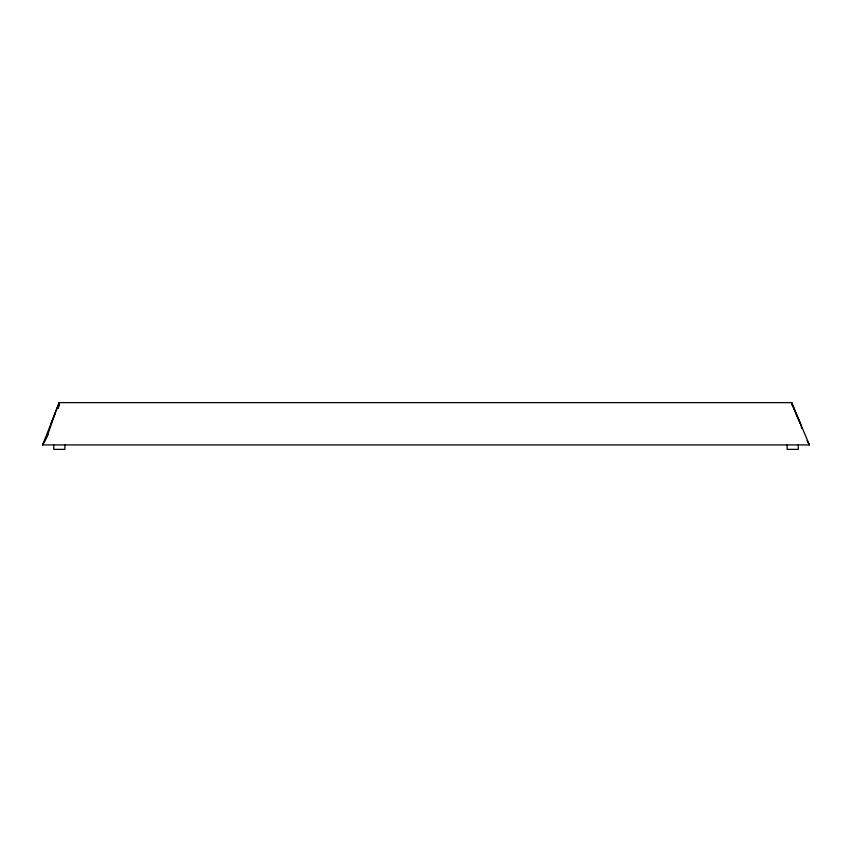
<?xml version="1.0" encoding="UTF-8"?>
<svg xmlns="http://www.w3.org/2000/svg" width="852" height="852" viewBox="0 0 852 852"><rect width="100%" height="100%" fill="white"/><g stroke="black" fill="none" stroke-linecap="round" stroke-linejoin="round"><path stroke-width="1.28" d="M58.266 407.906L59.299 402.623L791.583 402.623L809.4 444.925L42.6 444.925L59.299 402.623L58.192 407.906L59.299 402.623C52.749 416.436 50.364 431.762 42.611 444.925L48.234 434.35M50.95 423.774L55.295 413.199M807.036 440.697L809.4 444.925M796.109 414.37L800.497 423.774L801.828 428.471M792.296 405.797L791.593 402.623L800.497 423.774M791.583 402.623L795.118 412.027M798.271 444.925L798.271 449.377L787.131 449.377L787.131 444.925M64.869 444.925L64.869 449.377L53.729 449.377L53.729 444.925"/></g></svg>
